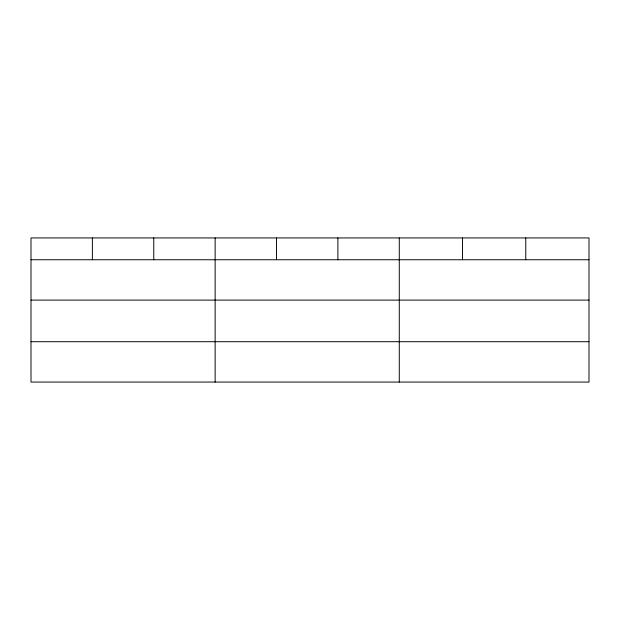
<?xml version="1.0" encoding="UTF-8"?>
<svg xmlns="http://www.w3.org/2000/svg" width="620" height="620" viewBox="0 0 620 620"><rect width="100%" height="100%" fill="white"/><g stroke="black" fill="none" stroke-linecap="round" stroke-linejoin="round"><path stroke-width="0.93" d="M589 300.111L589 237.933L31 237.933L31 382.067L589 382.067L589 300.111L31 300.111M31 259.749L589 259.749M31 341.705L589 341.705M525.76 237.933L525.76 259.749M462.52 237.933L462.52 259.749M399.28 237.933L399.28 382.067M337.9 237.933L337.9 259.749M276.52 237.933L276.52 259.749M215.14 237.933L215.14 382.067M153.76 237.933L153.76 259.749M92.38 237.933L92.38 259.749"/></g></svg>
